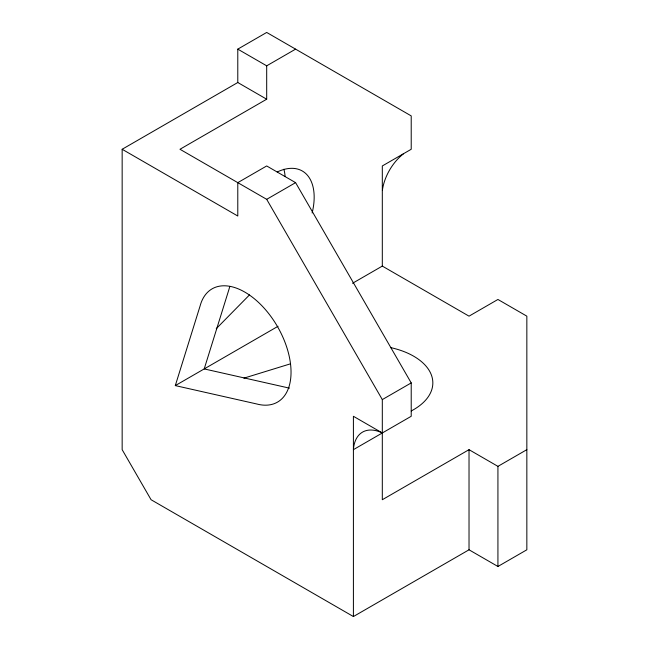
<?xml version="1.0" encoding="UTF-8"?>
<svg xmlns="http://www.w3.org/2000/svg" width="649" height="649" viewBox="0 0 649 649"><rect width="100%" height="100%" fill="white"/><g stroke="black" fill="none" stroke-linecap="round" stroke-linejoin="round"><path stroke-width="0.97" d="M382.31 266.09L382.31 165.957L411.215 149.27L411.215 115.895L266.69 32.45L237.785 49.137L237.785 82.512L122.158 149.27L122.158 449.668L151.071 499.73L353.405 616.55L469.024 549.8L497.929 566.488L526.842 549.8L526.842 316.16L497.929 299.465L469.024 316.16L382.31 266.09L352.529 283.288M175.303 385.603L200.127 305.866A65.403 37.764 60 0 1 277.496 326.601A65.403 37.764 60 0 1 256.769 403.978L175.303 385.603L204.208 368.916L285.674 387.291A65.403 37.764 60 0 0 289.511 388.11M204.208 368.916L229.032 289.178A65.403 37.764 60 0 1 229.9 286.355M216.239 328.702L249.5 294.897M237.785 49.137L266.69 65.825L295.595 49.137M266.69 65.825L266.69 99.208L179.976 149.27L266.69 199.332L382.31 399.597L382.31 499.73L469.024 449.668L497.929 466.355L526.842 449.668M266.69 199.332L295.595 182.645L411.215 382.91L411.215 416.285L353.405 449.66A44.619 25.765 60 0 1 382.31 432.972L353.405 416.285L353.405 616.55M204.5 368.754L278.072 326.269M382.31 399.597L411.215 382.91M243.902 378.156L290.281 363.886M237.785 82.512L266.69 99.208M295.595 182.645L266.69 165.957L237.785 182.645L237.785 216.02L122.158 149.27M497.929 466.355L497.929 566.488M469.024 449.668L469.024 549.8M382.407 190.198A36.133 20.857 -60 0 1 403.353 153.927M390.463 347.564A65.403 37.764 0 0 1 411.215 410.963M283.889 169.219A57.234 33.042 -60 0 1 285.114 176.536M277.22 171.985A57.234 33.042 -60 0 1 312.145 212.961"/></g></svg>
